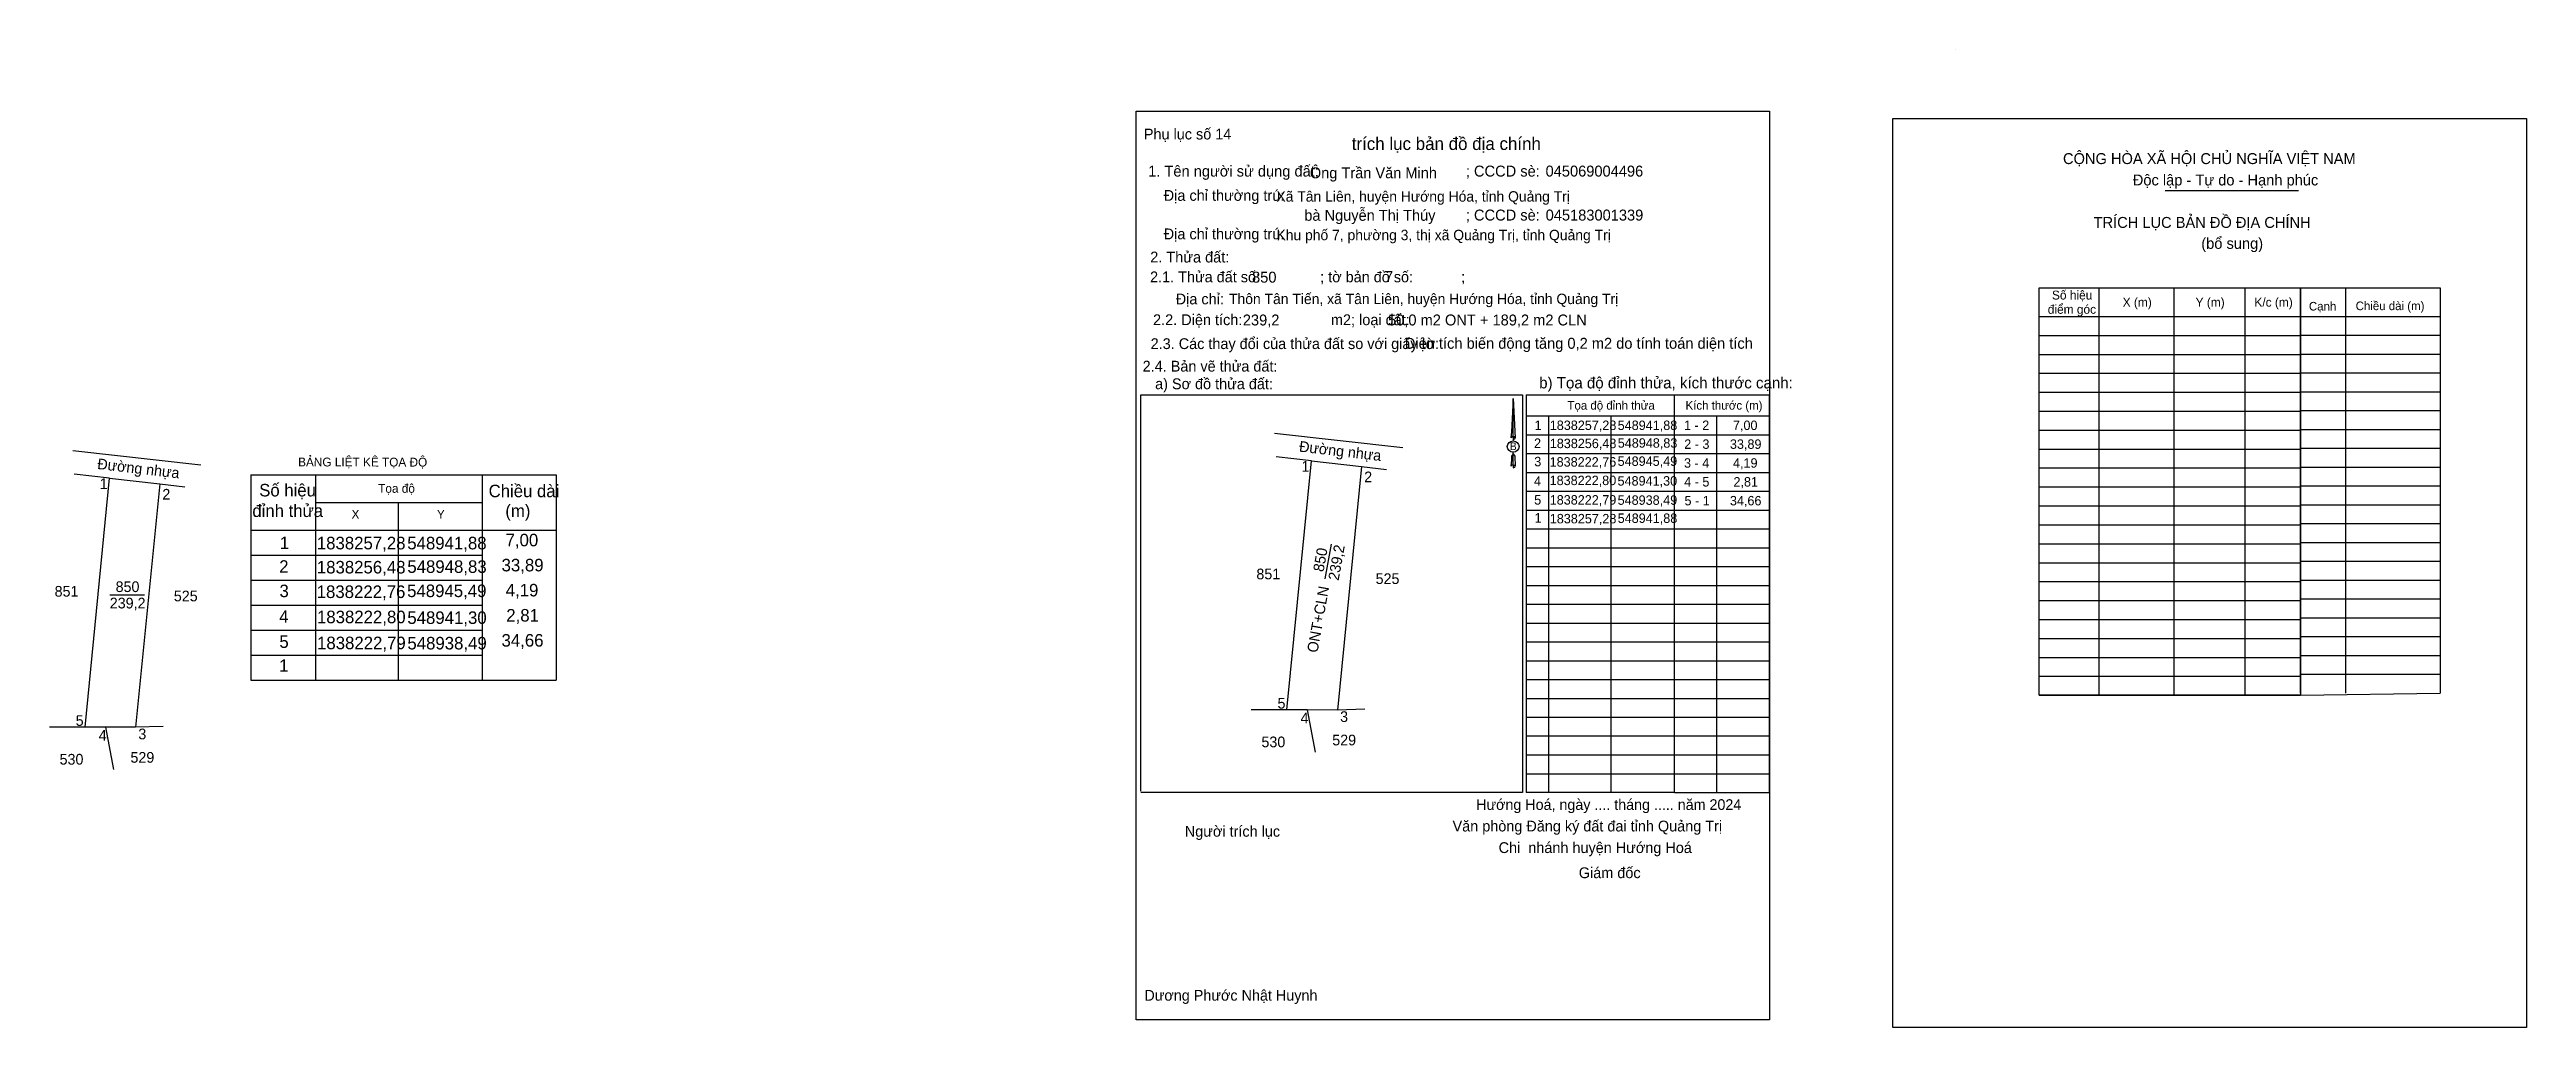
# Model space of a CAD drawing. Extents: x 548767 to 549110, y 1838179 to 1838314.
import ezdxf

# ---------------------------------------------------------------- set-up
doc = ezdxf.new("R2010")
doc.units = 0
for name, color, linetype in [('Level 1', 7, 'Continuous'), ('Level 10', 7, 'Continuous'), ('Level 13', 7, 'Continuous'), ('Level 2', 7, 'Continuous'), ('Level 22', 7, 'Continuous'), ('Level 27', 7, 'Continuous'), ('Level 3', 7, 'Continuous'), ('Level 36', 7, 'Continuous'), ('Level 40', 7, 'Continuous'), ('Level 42', 7, 'Continuous'), ('Level 5', 7, 'Continuous'), ('Level 52', 7, 'Continuous'), ('Level 53', 7, 'Continuous'), ('Level 6', 7, 'Continuous'), ('Level 63', 7, 'Continuous'), ('Level 9', 7, 'Continuous')]:
    doc.layers.add(name, color=color, linetype=linetype)

msp = doc.modelspace()

# ---------------------------------------------------------------- linework, layer by layer
at = {"layer": 'Level 1'}
for p, q in [((549031.07, 1838314.23), (549031.07, 1838314.23)), ((549060.18, 1838294.71), (549078.63, 1838294.71)), ((549085.18, 1838281.21), (549085.18, 1838225.11)), ((549078.92, 1838277.27), (549098.26, 1838277.27)), ((549078.92, 1838274.66), (549098.26, 1838274.66)), ((549078.92, 1838272.05), (549098.26, 1838272.05)), ((549078.92, 1838269.44), (549098.26, 1838269.44)), ((548992.18, 1838211.34), (548992.18, 1838266.4)), ((548992.18, 1838266.4), (549005.32, 1838266.4)), ((549005.32, 1838266.4), (549005.32, 1838211.34)), ((549078.92, 1838266.84), (549098.26, 1838266.84)), ((549078.92, 1838264.23), (549098.26, 1838264.23)), ((548971.64, 1838260.88), (549005.32, 1838260.88)), ((548971.71, 1838263.49), (549005.32, 1838263.49)), ((548998.02, 1838263.49), (548998.02, 1838211.34)), ((549078.92, 1838261.62), (549098.26, 1838261.62)), ((548971.64, 1838258.28), (549005.32, 1838258.28)), ((549078.92, 1838259.01), (549098.26, 1838259.01)), ((548971.64, 1838255.67), (549005.32, 1838255.67)), ((549078.92, 1838256.4), (549098.26, 1838256.4)), ((549078.92, 1838253.8), (549098.26, 1838253.8)), ((548971.64, 1838253.06), (549005.32, 1838253.06)), ((548971.64, 1838250.45), (549005.32, 1838250.45)), ((549078.92, 1838251.19), (549098.26, 1838251.19)), ((548971.64, 1838247.85), (549005.32, 1838247.85)), ((549078.92, 1838248.58), (549098.26, 1838248.58)), ((548971.64, 1838245.24), (549005.32, 1838245.24)), ((549078.92, 1838245.97), (549098.26, 1838245.97)), ((549078.92, 1838243.37), (549098.26, 1838243.37)), ((548971.64, 1838242.63), (549005.32, 1838242.63)), ((548971.64, 1838240.02), (549005.32, 1838240.02)), ((549078.92, 1838240.76), (549098.26, 1838240.76)), ((548971.64, 1838237.41), (549005.32, 1838237.41)), ((549078.92, 1838238.15), (549098.26, 1838238.15)), ((548971.64, 1838234.81), (549005.32, 1838234.81)), ((549078.92, 1838235.54), (549098.26, 1838235.54)), ((549078.92, 1838232.93), (549098.26, 1838232.93)), ((548971.64, 1838232.2), (549005.32, 1838232.2)), ((548971.64, 1838229.59), (549005.32, 1838229.59)), ((549078.92, 1838230.33), (549098.26, 1838230.33)), ((548971.64, 1838226.98), (549005.32, 1838226.98)), ((549078.92, 1838227.72), (549098.26, 1838227.72)), ((548971.64, 1838224.37), (549005.32, 1838224.37)), ((549078.92, 1838224.83), (549098.26, 1838225.11)), ((548971.64, 1838221.77), (549005.32, 1838221.77)), ((548971.64, 1838219.16), (549005.32, 1838219.16)), ((548971.64, 1838216.55), (549005.32, 1838216.55)), ((548971.64, 1838213.94), (549005.32, 1838213.94)), ((548992.18, 1838211.34), (549005.32, 1838211.34))]:
    msp.add_line(p, q, dxfattribs=at)
msp.add_lwpolyline([(549078.92, 1838225.11), (549078.92, 1838281.21), (549098.26, 1838281.21), (549098.26, 1838225.11)], dxfattribs=at)
at = {"layer": 'Level 10'}
for p, q in [((548941.3, 1838222.8), (548942.42, 1838216.92)), ((548949.3, 1838222.87), (548945.49, 1838222.76))]:
    msp.add_line(p, q, dxfattribs=at)
msp.add_lwpolyline([(548948.83, 1838256.48), (548945.49, 1838222.76), (548941.3, 1838222.8), (548938.49, 1838222.79), (548941.88, 1838257.28)], close=True, dxfattribs=at)
at = {"layer": 'Level 13'}
for points in [[(548917.6, 1838305.72), (549005.37, 1838305.72), (549005.37, 1838179.84), (548917.6, 1838179.84)], [(549022.46, 1838304.68), (549110.23, 1838304.68), (549110.23, 1838178.8), (549022.46, 1838178.8)]]:
    msp.add_lwpolyline(points, close=True, dxfattribs=at)
at = {"layer": 'Level 2'}
msp.add_line((548948.83, 1838256.48), (548952.3, 1838256.08), dxfattribs=at)
at = {"layer": 'Level 22'}
msp.add_lwpolyline([(548954.54, 1838259.06), (548936.79, 1838261.05)], dxfattribs=at)
at = {"layer": 'Level 27'}
for p, q in [((548941.88, 1838257.28), (548936.98, 1838257.84)), ((548938.49, 1838222.79), (548933.56, 1838222.78))]:
    msp.add_line(p, q, dxfattribs=at)
at = {"layer": 'Level 3'}
for p, q in [((549031.07, 1838314.23), (549031.07, 1838314.23)), ((548918.27, 1838266.4), (548971.15, 1838266.4)), ((548918.27, 1838211.53), (548918.27, 1838266.4)), ((548971.15, 1838266.4), (548971.15, 1838211.34)), ((548971.64, 1838266.4), (548971.64, 1838211.34)), ((548971.64, 1838266.4), (548992.18, 1838266.4)), ((548974.75, 1838263.49), (548974.75, 1838211.34)), ((548983.38, 1838263.49), (548983.38, 1838211.34)), ((548971.15, 1838211.34), (548918.27, 1838211.34)), ((548992.18, 1838211.34), (548971.64, 1838211.34))]:
    msp.add_line(p, q, dxfattribs=at)
at = {"layer": 'Level 40'}
for p, q in [((548969.84, 1838265.9), (548969.59, 1838261.3)), ((548969.84, 1838265.9), (548970.11, 1838260.45)), ((548969.84, 1838265.9), (548970.11, 1838260.45)), ((548969.84, 1838260.63), (548969.84, 1838265.9)), ((548969.84, 1838265.9), (548970.11, 1838260.45)), ((548969.59, 1838261.3), (548969.53, 1838260.45)), ((548969.84, 1838260.63), (548969.84, 1838260.43)), ((548969.84, 1838260.43), (548969.84, 1838260.28)), ((548970.11, 1838260.45), (548970.11, 1838260.45)), ((548969.59, 1838257.38), (548969.53, 1838256.52)), ((548969.6, 1838257.93), (548969.59, 1838257.38)), ((548969.84, 1838258.24), (548969.6, 1838257.93)), ((548969.84, 1838260.28), (548969.84, 1838260.07)), ((548969.84, 1838260.28), (548969.84, 1838260.07)), ((548969.84, 1838260.28), (548969.84, 1838260.07)), ((548969.84, 1838258.24), (548969.84, 1838258.48)), ((548969.84, 1838258.24), (548969.84, 1838258.48)), ((548969.84, 1838258.24), (548969.84, 1838258.48)), ((548969.84, 1838258.24), (548970.05, 1838257.93)), ((548969.84, 1838258.24), (548970.05, 1838257.93)), ((548969.84, 1838258.24), (548970.05, 1838257.93)), ((548969.84, 1838256.7), (548969.84, 1838258.24)), ((548970.05, 1838257.93), (548970.11, 1838256.52)), ((548970.05, 1838257.93), (548970.11, 1838256.52)), ((548970.05, 1838257.93), (548970.11, 1838256.52)), ((548969.84, 1838256.7), (548969.84, 1838256.48)), ((548969.84, 1838256.48), (548969.84, 1838256.33)), ((548970.11, 1838256.52), (548970.11, 1838256.52))]:
    msp.add_line(p, q, dxfattribs=at)
for centre, start_param, end_param in [((548969.84, 1838260.44), 1.570796, 3.074452), ((548969.84, 1838260.44), 0.067141, 1.570796), ((548969.84, 1838260.44), 4.712389, 6.283185), ((548969.84, 1838256.5), 2.491069, 3.074278), ((548969.84, 1838256.5), 1.570796, 2.491069), ((548969.84, 1838256.5), 0.067141, 1.570796), ((548969.84, 1838256.5), 4.712389, 6.283185)]:
    msp.add_ellipse(centre, major_axis=(0.297, 0), ratio=0.614131, start_param=start_param, end_param=end_param, dxfattribs=at)
msp.add_ellipse((548969.84, 1838259.25), major_axis=(0.811, 0), ratio=0.952727, dxfattribs=at)
at = {"layer": 'Level 5'}
for p, q in [((548775.37, 1838254.88), (548770.47, 1838255.44)), ((548782.32, 1838254.08), (548785.79, 1838253.68)), ((548794.92, 1838255.34), (548837.25, 1838255.34)), ((548794.92, 1838255.34), (548794.92, 1838226.89)), ((548803.92, 1838255.34), (548803.92, 1838226.89)), ((548827.05, 1838226.89), (548827.05, 1838255.34)), ((548837.25, 1838255.34), (548837.25, 1838226.89)), ((548803.92, 1838251.51), (548827.05, 1838251.51)), ((548815.37, 1838251.51), (548815.37, 1838226.89)), ((548794.92, 1838247.65), (548837.25, 1838247.65)), ((548794.92, 1838244.19), (548827.05, 1838244.19)), ((548794.92, 1838240.73), (548827.05, 1838240.73)), ((548775.39, 1838238.71), (548780.22, 1838238.7)), ((548794.92, 1838237.27), (548827.05, 1838237.27)), ((548794.92, 1838233.81), (548827.05, 1838233.81)), ((548794.92, 1838230.35), (548827.05, 1838230.35)), ((548794.92, 1838226.89), (548837.25, 1838226.89)), ((548771.98, 1838220.39), (548767.05, 1838220.37)), ((548774.79, 1838220.4), (548775.91, 1838214.51)), ((548782.79, 1838220.47), (548778.98, 1838220.36))]:
    msp.add_line(p, q, dxfattribs=at)
msp.add_lwpolyline([(548788.03, 1838256.65), (548770.28, 1838258.65)], dxfattribs=at)
msp.add_lwpolyline([(548782.32, 1838254.08), (548778.98, 1838220.36), (548774.79, 1838220.4), (548771.98, 1838220.39), (548775.37, 1838254.88)], close=True, dxfattribs=at)
at = {"layer": 'Level 53'}
for p, q in [((548917.6, 1838305.72), (548917.6, 1838305.72)), ((549005.37, 1838179.84), (549005.37, 1838179.84))]:
    msp.add_line(p, q, dxfattribs=at)
at = {"layer": 'Level 63'}
for p, q in [((549051, 1838281.21), (549051, 1838224.83)), ((549061.36, 1838281.21), (549061.36, 1838224.83)), ((549071.22, 1838281.21), (549071.22, 1838224.83)), ((549042.72, 1838277.27), (549078.92, 1838277.27)), ((549042.72, 1838274.64), (549078.92, 1838274.64)), ((549042.72, 1838272.02), (549078.92, 1838272.02)), ((549042.72, 1838269.4), (549078.92, 1838269.4)), ((549042.72, 1838266.77), (549078.92, 1838266.77)), ((549042.72, 1838264.15), (549078.92, 1838264.15)), ((549042.72, 1838261.53), (549078.92, 1838261.53)), ((549042.72, 1838258.9), (549078.92, 1838258.9)), ((549042.72, 1838256.28), (549078.92, 1838256.28)), ((549042.72, 1838253.66), (549078.92, 1838253.66)), ((549042.72, 1838251.03), (549078.92, 1838251.03)), ((549042.72, 1838248.41), (549078.92, 1838248.41)), ((549042.72, 1838245.79), (549078.92, 1838245.79)), ((549042.72, 1838243.16), (549078.92, 1838243.16)), ((549042.72, 1838240.54), (549078.92, 1838240.54)), ((549042.72, 1838237.91), (549078.92, 1838237.91)), ((549042.72, 1838235.29), (549078.92, 1838235.29)), ((549042.72, 1838232.67), (549078.92, 1838232.67)), ((549042.72, 1838230.04), (549078.92, 1838230.04)), ((549042.72, 1838227.44), (549078.92, 1838227.44)), ((549042.72, 1838224.83), (549078.92, 1838224.83))]:
    msp.add_line(p, q, dxfattribs=at)
msp.add_lwpolyline([(549042.72, 1838281.21), (549078.92, 1838281.21), (549078.92, 1838224.83), (549042.72, 1838224.83)], close=True, dxfattribs=at)
at = {"layer": 'Level 9'}
msp.add_line((548943.81, 1838240.95), (548944.65, 1838245.71), dxfattribs=at)

# ---------------------------------------------------------------- texts
at = {"layer": 'Level 1'}
for s, height, p in [('Phụ lục số 14', 1.4952, (548918.67, 1838301.78)), ('1. Tên người sử dụng đất:', 1.5156, (548919.27, 1838296.64)), ('Ông Trần Văn Minh', 1.509, (548941.67, 1838296.4)), ('; CCCD sè:', 1.516, (548963.28, 1838296.64)), ('045069004496', 1.5156, (548974.33, 1838296.64)), ('CỘNG HÒA XÃ HỘI CHỦ NGHĨA VIỆT NAM', 1.5161, (549046.02, 1838298.37)), ('Địa chỉ thường trú:', 1.5005, (548921.42, 1838293.28)), ('Độc lập - Tự do - Hạnh phúc', 1.5161, (549055.69, 1838295.41)), ('bà Nguyễn Thị Thúy', 1.509, (548940.9, 1838290.52)), ('; CCCD sè:', 1.516, (548963.28, 1838290.55)), ('045183001339', 1.5156, (548974.34, 1838290.55)), ('TRÍCH LỤC BẢN ĐỒ ĐỊA CHÍNH', 1.5161, (549050.26, 1838289.53)), ('Địa chỉ thường trú:', 1.5005, (548921.42, 1838287.95)), ('(bổ sung)', 1.516, (549065.18, 1838286.63)), ('2. Thửa đất:', 1.5037, (548919.55, 1838284.74)), ('2.1. Thửa đất số:               ; tờ bản đồ số:            ;', 1.4952, (548919.53, 1838282)), ('2.2. Diện tích:                      m2; loại đất:                                   ', 1.5005, (548919.94, 1838276.06)), ('Địa chỉ:', 1.495, (548923.09, 1838278.94)), ('Cạnh', 1.188, (549080.09, 1838278.09)), ('Chiều dài (m)', 1.1876, (549086.57, 1838278.14)), ('2.3. Các thay đổi của thửa đất so với giấy tờ:', 1.4952, (548919.61, 1838272.75)), ('2.4. Bản vẽ thửa đất: ', 1.4952, (548918.5, 1838269.63)), ('a) Sơ đồ thửa đất: ', 1.4952, (548920.23, 1838267.19)), ('Tọa độ đỉnh thửa', 1.1876, (548977.36, 1838264.36)), ('Kích thước (m)', 1.1876, (548993.72, 1838264.36)), ('Hướng Hoá, ngày .... tháng ..... năm 2024', 1.4798, (548964.72, 1838208.92)), ('Người trích lục', 1.4952, (548924.34, 1838205.21)), ('Văn phòng Đăng ký đất đai tỉnh Quảng Trị', 1.4952, (548961.44, 1838205.94)), (' Chi  nhánh huyện Hướng Hoá', 1.4952, (548967.27, 1838202.95)), (' Giám đốc', 1.498, (548978.37, 1838199.47)), ('Dương Phước Nhật Huynh', 1.489, (548918.74, 1838182.5))]:
    msp.add_text(s, height=height, dxfattribs=at).set_placement(p)
at = {"layer": 'Level 10'}
msp.add_text('b) Tọa độ đỉnh thửa, kích thước cạnh:', height=1.5609, dxfattribs=at).set_placement((548973.44, 1838267.3))
at = {"layer": 'Level 13'}
for s, p in [('850', (548943.56, 1838241.82)), ('239,2', (548945.65, 1838240.62)), ('ONT+CLN', (548942.72, 1838230.62))]:
    msp.add_text(s, height=1.48, rotation=79.8922, dxfattribs=at).set_placement(p)
at = {"layer": 'Level 36'}
msp.add_text('Đường nhựa', height=1.48, rotation=353.3807, dxfattribs=at).set_placement((548940.12, 1838258.56))
for s, p in [('851', (548934.26, 1838240.86)), ('525', (548950.78, 1838240.21)), ('529', (548944.77, 1838217.86)), ('530', (548934.96, 1838217.6))]:
    msp.add_text(s, height=1.48, dxfattribs=at).set_placement(p)
at = {"layer": 'Level 40'}
msp.add_text('B', height=1.06, dxfattribs=at).set_placement((548969.38, 1838258.75))
at = {"layer": 'Level 42'}
msp.add_text(' trích lục bản đồ địa chính', height=1.7542, dxfattribs=at).set_placement((548946.82, 1838300.32))
at = {"layer": 'Level 5'}
for s, height, rotation, p in [('Đường nhựa', 1.48, 353.3807, (548773.61, 1838256.15)), ('BẢNG LIỆT KÊ TỌA ĐỘ', 1.2218, 359.9219, (548801.49, 1838256.5)), ('Tọa độ', 1.222, 359.9219, (548812.58, 1838252.85)), ('X', 1.22, 359.9219, (548808.89, 1838249.26)), ('Y', 1.22, 359.9219, (548820.72, 1838249.26)), ('850', 1.48, 359.9203, (548776.2, 1838239.1)), ('239,2', 1.48, 359.9203, (548775.39, 1838236.83))]:
    msp.add_text(s, height=height, rotation=rotation, dxfattribs=at).set_placement(p)
for s, height, p in [('1', 1.48, (548774, 1838253.36)), ('Số hiệu', 1.732, (548796.1, 1838252.34)), ('Chiều dài', 1.732, (548827.89, 1838252.23)), ('2', 1.48, (548782.68, 1838251.9)), ('đỉnh thửa', 1.732, (548795.15, 1838249.49)), ('(m)', 1.732, (548830.2, 1838249.49)), ('1', 1.73, (548798.96, 1838245.05)), ('1838257,28', 1.739, (548804.08, 1838245.01)), ('548941,88', 1.739, (548816.61, 1838245.01)), ('7,00', 1.739, (548830.23, 1838245.43)), ('2', 1.73, (548798.87, 1838241.77)), ('1838256,48', 1.739, (548804.08, 1838241.67)), ('548948,83', 1.739, (548816.62, 1838241.75)), ('33,89', 1.739, (548829.68, 1838241.96)), ('851', 1.48, (548767.75, 1838238.46)), ('3', 1.73, (548798.91, 1838238.39)), ('1838222,76', 1.739, (548804.06, 1838238.27)), ('548945,49', 1.739, (548816.59, 1838238.4)), ('4,19', 1.739, (548830.25, 1838238.49)), ('525', 1.48, (548784.27, 1838237.81)), ('4', 1.73, (548798.87, 1838234.84)), ('1838222,80', 1.739, (548804.1, 1838234.78)), ('548941,30', 1.739, (548816.62, 1838234.68)), ('2,81', 1.739, (548830.33, 1838235.01)), ('5', 1.73, (548798.9, 1838231.36)), ('1838222,79', 1.739, (548804.11, 1838231.18)), ('548938,49', 1.739, (548816.63, 1838231.15)), ('34,66', 1.739, (548829.67, 1838231.54)), ('1', 1.73, (548798.87, 1838228.05)), ('5', 1.48, (548770.67, 1838220.56)), ('4', 1.48, (548773.86, 1838218.51)), ('3', 1.48, (548779.35, 1838218.7)), ('530', 1.48, (548768.44, 1838215.2)), ('529', 1.48, (548778.26, 1838215.46))]:
    msp.add_text(s, height=height, dxfattribs=at).set_placement(p)
at = {"layer": 'Level 52'}
for s, height, p in [('2', 1.31, (548972.73, 1838259.06)), ('1', 1.31, (548972.8, 1838261.54)), ('1838257,28', 1.306, (548974.91, 1838261.54)), ('1838256,48', 1.306, (548974.91, 1838259.03)), ('548941,88', 1.306, (548984.32, 1838261.54)), ('548948,83', 1.306, (548984.33, 1838259.09)), ('1 - 2', 1.306, (548993.51, 1838261.54)), ('7,00', 1.306, (549000.29, 1838261.54)), ('3', 1.31, (548972.76, 1838256.51)), ('1838222,76', 1.306, (548974.89, 1838256.47)), ('548945,49', 1.306, (548984.31, 1838256.57)), ('3 - 4', 1.306, (548993.51, 1838256.32)), ('2 - 3', 1.306, (548993.54, 1838258.93)), ('33,89', 1.306, (548999.87, 1838258.93)), ('4,19', 1.306, (549000.3, 1838256.32)), ('4', 1.31, (548972.73, 1838253.83)), ('1838222,80', 1.306, (548974.89, 1838253.91)), ('548941,30', 1.306, (548984.3, 1838253.84)), ('4 - 5', 1.306, (548993.53, 1838253.71)), ('2,81', 1.306, (549000.36, 1838253.71)), ('5', 1.31, (548972.75, 1838251.21)), ('1', 1.31, (548972.8, 1838248.72)), ('1838222,79', 1.306, (548974.9, 1838251.21)), ('548938,49', 1.306, (548984.31, 1838251.18)), ('5 - 1', 1.306, (548993.58, 1838251.1)), ('34,66', 1.306, (548999.87, 1838251.1)), ('1838257,28', 1.306, (548974.91, 1838248.61)), ('548941,88', 1.306, (548984.32, 1838248.67))]:
    msp.add_text(s, height=height, dxfattribs=at).set_placement(p)
at = {"layer": 'Level 6'}
for s, height, p in [('Xã Tân Liên, huyện Hướng Hóa, tỉnh Quảng Trị', 1.4399, (548937.04, 1838293.17)), ('Khu phố 7, phường 3, thị xã Quảng Trị, tỉnh Quảng Trị', 1.4399, (548937.04, 1838287.83)), ('850', 1.516, (548933.66, 1838281.95)), ('7', 1.52, (548952.08, 1838282.03)), ('Thôn Tân Tiến, xã Tân Liên, huyện Hướng Hóa, tỉnh Quảng Trị', 1.4399, (548930.47, 1838278.98)), ('239,2', 1.516, (548932.38, 1838276.02)), ('50,0 m2 ONT + 189,2 m2 CLN', 1.5156, (548952.5, 1838276.02)), ('Diện tích biến động tăng 0,2 m2 do tính toán diện tích', 1.5156, (548954.82, 1838272.79))]:
    msp.add_text(s, height=height, dxfattribs=at).set_placement(p)
at = {"layer": 'Level 63'}
for s, p in [('Số hiệu', (549044.49, 1838279.61)), ('điểm góc', (549043.91, 1838277.64)), ('X (m)', (549054.29, 1838278.62)), ('Y (m)', (549064.39, 1838278.62)), ('K/c (m)', (549072.54, 1838278.62))]:
    msp.add_text(s, height=1.233, dxfattribs=at).set_placement(p)
at = {"layer": 'Level 9'}
for s, p in [('1', (548940.51, 1838255.77)), ('2', (548949.2, 1838254.3)), ('5', (548937.19, 1838222.96)), ('3', (548945.86, 1838221.1)), ('4', (548940.38, 1838220.91))]:
    msp.add_text(s, height=1.48, dxfattribs=at).set_placement(p)

doc.saveas('drawing.dxf')
